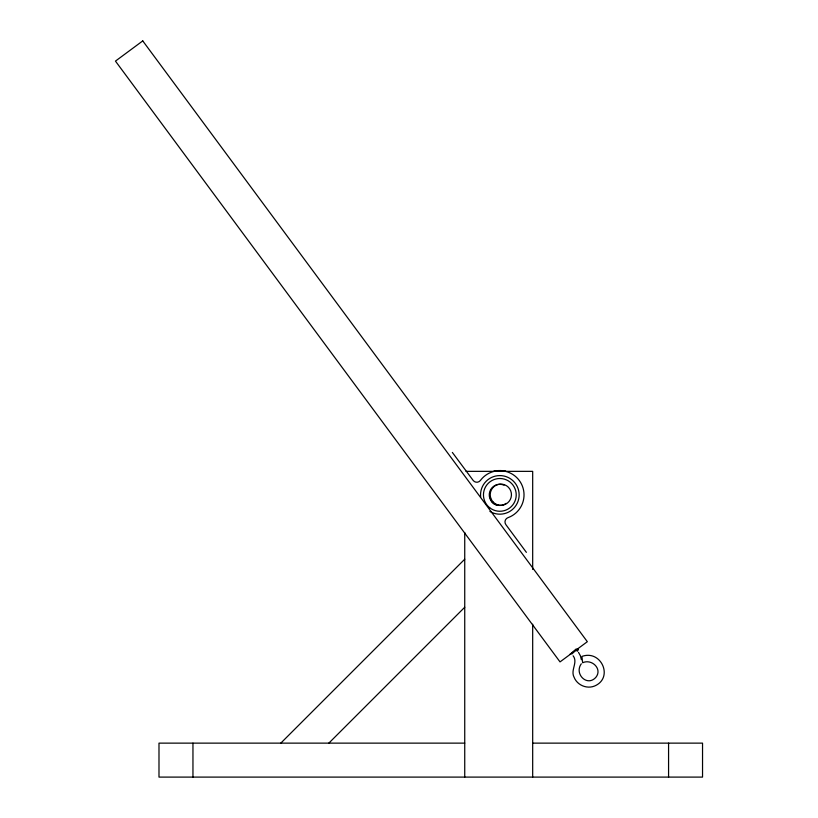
<?xml version="1.0" encoding="UTF-8"?>
<svg xmlns="http://www.w3.org/2000/svg" width="818" height="818" viewBox="0 0 818 818"><rect width="100%" height="100%" fill="white"/><g stroke="black" fill="none" stroke-linecap="round" stroke-linejoin="round"><path stroke-width="1.23" d="M581.301 663.807C573.888 673.889 587.273 687.263 595.954 677.232C602.661 668.776 591.578 658.49 582.641 662.764L581.925 656.435C601.23 649.328 614.032 677.969 594.451 686.077C586.639 689.206 577.099 685.055 574.072 677.212C570.228 670.106 578.265 662.396 573.121 655.78M280.809 743.133L464.736 559.205M328.846 743.133L464.736 607.242M577.048 651.077L578.224 649.288L576.475 649.594L571.915 653.96M576.22 648.93L570.074 654.328L570.616 653.991M576.618 650.474L578.224 649.288L577.027 650.024M576.373 649.645L578.091 649.369L577.416 650.872L576.475 649.594M465.994 471.352L532.682 471.352L532.682 569.44M464.736 743.133L158.989 743.133L158.989 777.1L702.539 777.1L702.539 743.133L532.682 743.133M452.354 452.436L473.152 480.422A4.54 4.54 0 0 0 480.432 480.432L480.902 479.818A24.192 24.192 0 0 1 519.287 480.493A24.192 24.192 0 0 1 508.704 517.385L507.978 517.661A4.54 4.54 0 0 0 505.861 524.624L526.373 552.355M578.49 652.324L580.381 655.729L581.373 659.707M668.572 743.133L668.572 777.1M532.682 624.226L532.682 777.1M464.736 532.498L464.736 777.1M192.956 743.133L192.956 777.1M506.127 503.387A10.583 10.583 0 0 1 489.317 496.076A10.583 10.583 0 0 1 504.062 485.176M480.667 497.068A19.295 19.295 0 0 1 501.853 475.687A19.295 19.295 0 0 1 518.142 501.005A19.295 19.295 0 0 1 489.9 511.424M493.336 471.424A24.335 24.335 0 0 1 505.933 471.311M498.704 505.319A8.497 8.497 0 0 1 490.217 496.823M142.761 40.9L115.461 61.105L560.023 661.905L587.334 641.701L142.761 40.9M489.645 507.702A16.37 16.37 0 0 0 516.035 497.303A16.37 16.37 0 0 0 493.837 479.645A16.37 16.37 0 0 0 489.645 507.702M493.326 502.211A10.614 10.614 0 0 0 511.086 497.456A10.614 10.614 0 0 0 498.08 484.45A10.614 10.614 0 0 0 493.326 502.211"/></g></svg>
